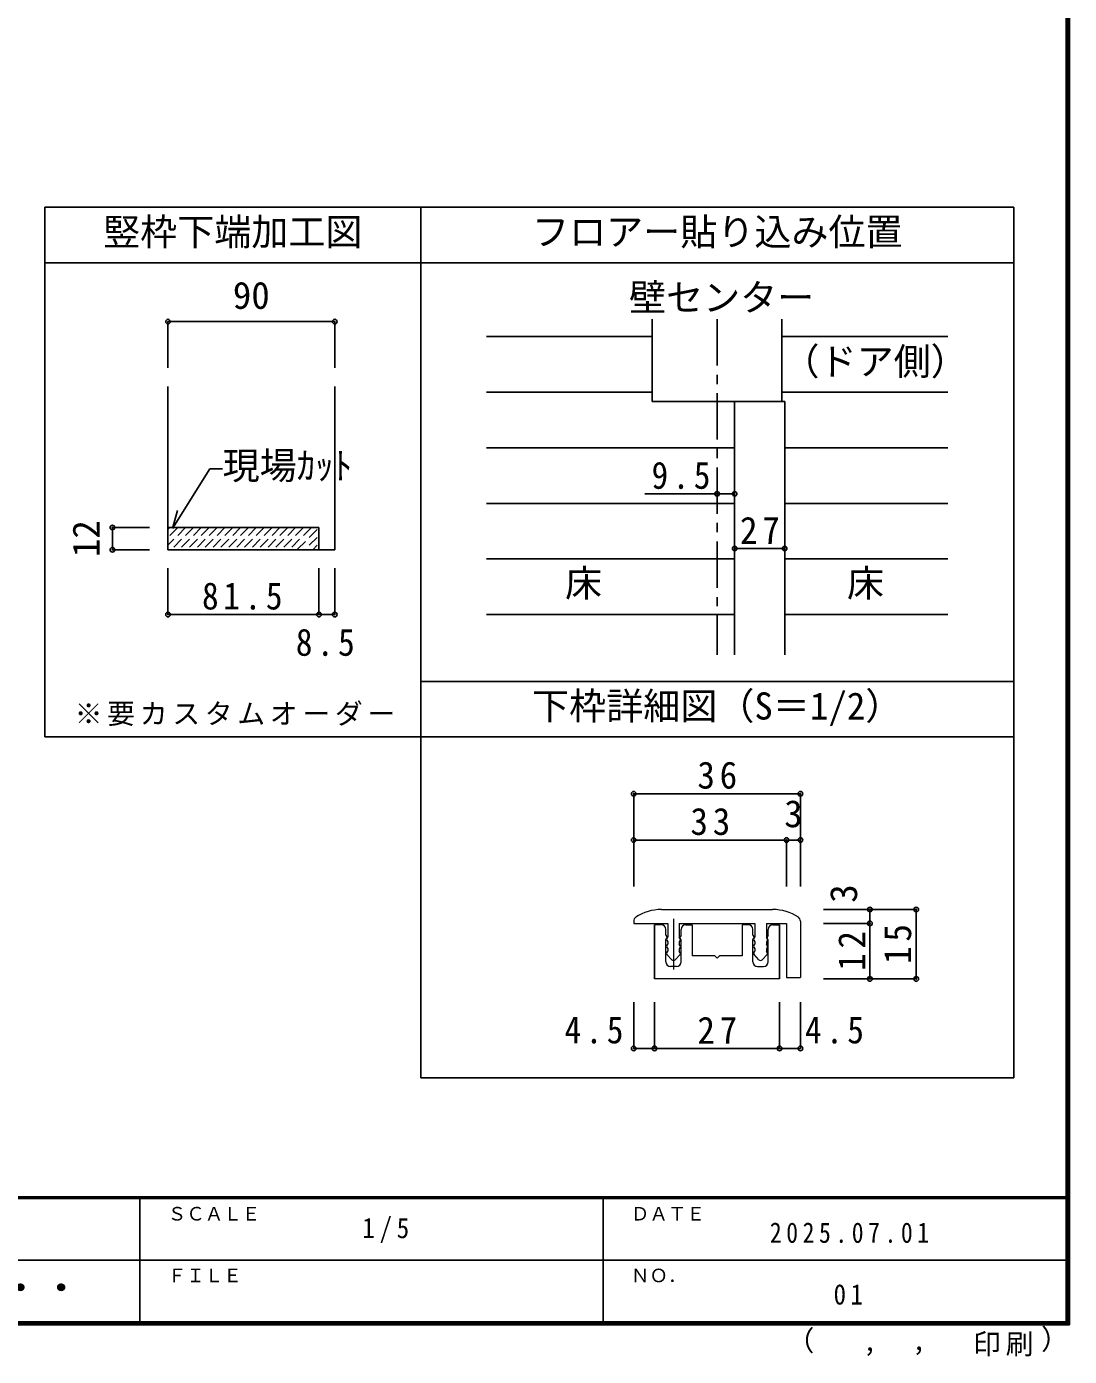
# Model space of a CAD drawing. Units: millimetres at full size, sheet at 1:5, with parts at other scales. Extents: x -973 to 977, y -718 to 696.
# Drawn here: x 414 to 977, y -718 to 0 of the extents above; entities that cross this region are included whole.
import ezdxf
from ezdxf.enums import TextEntityAlignment as Align

# ---------------------------------------------------------------- set-up
doc = ezdxf.new("R2010")
doc.units = ezdxf.units.MM
doc.header["$LTSCALE"] = 5
doc.header["$PDMODE"] = 32
doc.header["$PDSIZE"] = 2.5
doc.linetypes.add('CHAIN1', pattern=[8, 5, -1, 1, -1])
doc.linetypes.add('DASHED1', pattern=[1.8, 1.2, -0.6])
for name, color, linetype in [('0-1_通り芯', 4, 'CHAIN1'), ('0-3_仕上げ', 7, 'Continuous'), ('0-4_枠', 3, 'Continuous'), ('0-A_文字', 7, 'Continuous'), ('0-B_寸法', 4, 'Continuous'), ('0-C_ハッチ', 4, 'DASHED1'), ('1-B_寸法', 7, 'Continuous'), ('F-1_枠', 6, 'Continuous'), ('F-A_文字', 7, 'Continuous')]:
    doc.layers.add(name, color=color, linetype=linetype)
doc.layers.add('1-7_金物', color=7, linetype='Continuous', lineweight=18)
doc.styles.add('ＭＳ ゴシック', font='')
doc.styles.get('ＭＳ ゴシック').set_extended_font_data('MS Gothic')

msp = doc.modelspace()

# ---------------------------------------------------------------- linework, layer by layer
at = {"layer": '0-1_通り芯'}
msp.add_line((786.475, -157.931), (786.475, -339.154), dxfattribs=at)
at = {"layer": '0-3_仕上げ'}
for p, q in [((751.475, -202.372), (751.475, -157.931)), ((821.475, -157.931), (821.475, -202.372)), ((821.475, -202.372), (751.475, -202.372))]:
    msp.add_line(p, q, dxfattribs=at)
at = {"layer": '0-3_仕上げ', "color": 4}
for p, q in [((751.475, -167.372), (661.975, -167.372)), ((821.475, -167.372), (910.975, -167.372)), ((751.475, -197.372), (661.975, -197.372)), ((821.475, -197.372), (910.975, -197.372)), ((795.975, -227.372), (661.975, -227.372)), ((822.975, -227.372), (910.975, -227.372)), ((795.975, -257.372), (661.975, -257.372)), ((822.975, -257.372), (910.975, -257.372)), ((795.975, -287.372), (661.975, -287.372)), ((822.975, -287.372), (910.975, -287.372)), ((795.975, -317.372), (661.975, -317.372)), ((822.975, -317.372), (910.975, -317.372))]:
    msp.add_line(p, q, dxfattribs=at)
at = {"layer": '0-4_枠'}
for p, q in [((423.608, -383.448), (423.608, -97.5)), ((490.124, -194.266), (490.124, -282.372)), ((580.124, -194.266), (580.124, -282.372)), ((490.124, -270.372), (571.624, -270.372)), ((571.624, -270.372), (571.624, -282.372)), ((490.124, -282.372), (580.124, -282.372))]:
    msp.add_line(p, q, dxfattribs=at)
at = {"layer": '0-4_枠', "color": 4}
for p, q in [((490.124, -159.266), (490.124, -184.266)), ((490.124, -159.266), (580.124, -159.266)), ((580.124, -159.266), (580.124, -184.266))]:
    msp.add_line(p, q, dxfattribs=at)
at = {"layer": '0-4_枠', "color": 7}
msp.add_line((795.975, -202.372), (795.975, -339.154), dxfattribs=at)
msp.add_lwpolyline([(795.975, -202.372), (822.975, -202.372), (822.975, -339.154)], dxfattribs=at)
for p in [(490.124, -159.266), (580.124, -159.266)]:
    msp.add_point(p, dxfattribs=at)
at = {"layer": '0-A_文字', "color": 3}
for p, q in [((946.639, -567.5), (946.639, -97.5)), ((423.608, -127.5), (626.639, -127.5)), ((626.639, -127.5), (946.639, -127.5)), ((946.639, -383.448), (626.639, -383.448)), ((626.639, -567.5), (946.639, -567.5))]:
    msp.add_line(p, q, dxfattribs=at)
at = {"layer": '0-A_文字'}
for p, q in [((492.635, -270.872), (512.64, -238.693)), ((512.64, -238.693), (519.605, -238.693)), ((492.635, -270.872), (495.223, -261.213))]:
    msp.add_line(p, q, dxfattribs=at)
at = {"layer": '0-A_文字', "color": 3}
for points in [[(423.608, -97.5), (626.639, -97.5), (946.639, -97.5)], [(626.639, -97.5), (626.639, -383.448), (423.608, -383.448)], [(946.639, -353.448), (626.639, -353.448), (626.639, -567.5)]]:
    msp.add_lwpolyline(points, dxfattribs=at)
at = {"layer": '0-B_寸法'}
for p, q in [((747.558, -252.228), (795.975, -252.228)), ((460.124, -282.372), (460.124, -270.372)), ((480.124, -270.372), (460.124, -270.372)), ((480.124, -282.372), (460.124, -282.372)), ((795.975, -281.713), (822.975, -281.713)), ((490.124, -317.372), (490.124, -292.372)), ((571.624, -317.372), (571.624, -292.372)), ((580.124, -317.372), (580.124, -292.372)), ((490.124, -317.372), (571.624, -317.372)), ((571.624, -317.372), (580.124, -317.372))]:
    msp.add_line(p, q, dxfattribs=at)
at = {"layer": '0-B_寸法', "color": 7}
for p in [(786.475, -252.228), (795.975, -252.228), (460.124, -270.372), (460.124, -282.372), (795.975, -281.713), (822.975, -281.713), (490.124, -317.372), (571.624, -317.372), (580.124, -317.372)]:
    msp.add_point(p, dxfattribs=at)
at = {"layer": '0-C_ハッチ'}
for p, q in [((499.615, -270.372), (490.124, -279.863)), ((491.13, -270.372), (490.124, -271.378)), ((495.372, -270.372), (490.124, -275.621)), ((503.858, -270.372), (491.858, -282.372)), ((508.1, -270.372), (496.1, -282.372)), ((512.343, -270.372), (500.343, -282.372)), ((516.586, -270.372), (504.586, -282.372)), ((520.828, -270.372), (508.828, -282.372)), ((525.071, -270.372), (513.071, -282.372)), ((529.314, -270.372), (517.314, -282.372)), ((533.556, -270.372), (521.556, -282.372)), ((537.799, -270.372), (525.799, -282.372)), ((542.041, -270.372), (530.041, -282.372)), ((546.284, -270.372), (534.284, -282.372)), ((550.527, -270.372), (538.527, -282.372)), ((554.769, -270.372), (542.769, -282.372)), ((559.012, -270.372), (547.012, -282.372)), ((563.255, -270.372), (551.255, -282.372)), ((567.497, -270.372), (555.497, -282.372)), ((570.624, -271.488), (559.74, -282.372)), ((570.624, -275.731), (563.983, -282.372)), ((570.624, -279.974), (568.225, -282.372))]:
    msp.add_line(p, q, dxfattribs=at)
at = {"layer": '1-7_金物'}
for p, q in [((756.475, -476.584), (816.475, -476.584)), ((741.475, -482.875), (741.475, -484.084)), ((741.475, -484.084), (759.85, -484.084)), ((752.725, -514.084), (752.725, -484.834)), ((756.35, -484.834), (752.725, -484.834)), ((752.975, -514.084), (752.975, -484.834)), ((758.85, -490.459), (758.85, -487.334)), ((759.85, -484.084), (759.85, -491.584)), ((766.1, -484.084), (806.85, -484.084)), ((766.1, -484.084), (766.1, -491.584)), ((767.1, -490.459), (767.1, -487.334)), ((769.6, -484.834), (772.975, -484.834)), ((772.975, -484.834), (772.975, -501.584)), ((799.975, -484.834), (799.975, -501.584)), ((803.35, -484.834), (799.975, -484.834)), ((805.85, -490.459), (805.85, -487.334)), ((806.85, -484.084), (806.85, -491.584)), ((813.1, -484.084), (823.975, -484.084)), ((813.1, -484.084), (813.1, -491.584)), ((814.1, -490.459), (814.1, -487.334)), ((816.6, -484.834), (820.225, -484.834)), ((819.975, -484.834), (819.975, -514.084)), ((820.225, -484.834), (820.225, -514.084)), ((823.975, -484.084), (823.975, -513.334)), ((831.475, -482.875), (831.475, -513.334)), ((758.85, -490.459), (759.369, -491.323)), ((758.85, -492.959), (759.369, -492.094)), ((758.85, -504.834), (758.85, -492.959)), ((759.332, -492.448), (759.85, -491.584)), ((759.332, -493.219), (759.85, -494.084)), ((759.85, -494.084), (759.85, -495.334)), ((766.619, -492.448), (766.1, -491.584)), ((766.619, -493.219), (766.1, -494.084)), ((766.1, -494.084), (766.1, -495.334)), ((767.1, -490.459), (766.582, -491.323)), ((767.1, -492.959), (766.582, -492.094)), ((767.1, -504.834), (767.1, -492.959)), ((805.85, -490.459), (806.369, -491.323)), ((805.85, -492.959), (806.369, -492.094)), ((805.85, -504.834), (805.85, -492.959)), ((806.332, -492.448), (806.85, -491.584)), ((806.332, -493.219), (806.85, -494.084)), ((806.85, -494.084), (806.85, -495.334)), ((813.619, -492.448), (813.1, -491.584)), ((813.619, -493.219), (813.1, -494.084)), ((813.1, -494.084), (813.1, -495.334)), ((814.1, -490.459), (813.582, -491.323)), ((814.1, -492.959), (813.582, -492.094)), ((814.1, -504.834), (814.1, -492.959)), ((759.332, -496.198), (759.85, -495.334)), ((759.332, -496.969), (759.85, -497.834)), ((759.332, -499.948), (759.85, -499.084)), ((762.059, -503.683), (759.425, -500.844)), ((759.85, -497.834), (759.85, -499.084)), ((766.525, -500.844), (763.892, -503.683)), ((766.619, -496.198), (766.1, -495.334)), ((766.619, -496.969), (766.1, -497.834)), ((766.1, -497.834), (766.1, -499.084)), ((766.619, -499.948), (766.1, -499.084)), ((785.225, -501.584), (772.975, -501.584)), ((786.475, -502.834), (785.225, -501.584)), ((786.475, -502.834), (787.725, -501.584)), ((799.975, -501.584), (787.725, -501.584)), ((806.332, -496.198), (806.85, -495.334)), ((806.332, -496.969), (806.85, -497.834)), ((806.332, -499.948), (806.85, -499.084)), ((809.059, -503.683), (806.425, -500.844)), ((806.85, -497.834), (806.85, -499.084)), ((813.525, -500.844), (810.892, -503.683)), ((813.619, -496.198), (813.1, -495.334)), ((813.619, -496.969), (813.1, -497.834)), ((813.1, -497.834), (813.1, -499.084)), ((813.619, -499.948), (813.1, -499.084)), ((764.6, -507.334), (761.35, -507.334)), ((808.35, -507.334), (811.6, -507.334)), ((820.225, -514.084), (752.725, -514.084)), ((823.975, -513.334), (831.475, -513.334))]:
    msp.add_line(p, q, dxfattribs=at)
at = {"layer": '1-7_金物', "color": 4}
msp.add_line((762.975, -481.584), (762.975, -508.937), dxfattribs=at)
at = {"layer": '1-7_金物'}
for centre, radius, start, end in [((743.975, -482.875), 2.5, 123.74899, 180), ((756.475, -501.584), 25, 90, 123.74899), ((816.475, -501.584), 25, 56.25101, 90), ((828.975, -482.875), 2.5, 0, 56.25101), ((756.35, -487.334), 2.5, 0, 90), ((769.6, -487.334), 2.5, 90, 180), ((803.35, -487.334), 2.5, 0, 90), ((816.6, -487.334), 2.5, 90, 180), ((759.975, -492.834), 0.75, 149.05366, 210.94634), ((758.725, -491.709), 0.75, 329.05368, 30.94635), ((767.225, -491.709), 0.75, 149.05365, 210.94632), ((765.975, -492.834), 0.75, 329.05366, 30.94634), ((806.975, -492.834), 0.75, 149.05366, 210.94634), ((805.725, -491.709), 0.75, 329.05368, 30.94635), ((814.225, -491.709), 0.75, 149.05365, 210.94632), ((812.975, -492.834), 0.75, 329.05366, 30.94634), ((759.975, -496.584), 0.75, 149.05366, 210.94634), ((759.975, -500.334), 0.75, 149.05366, 222.83826), ((765.975, -500.334), 0.75, 317.16174, 30.94634), ((765.975, -496.584), 0.75, 329.05366, 30.94634), ((806.975, -496.584), 0.75, 149.05366, 210.94634), ((806.975, -500.334), 0.75, 149.05366, 222.83826), ((812.975, -500.334), 0.75, 317.16174, 30.94634), ((812.975, -496.584), 0.75, 329.05366, 30.94634), ((761.35, -504.834), 2.5, 180, 270), ((762.975, -502.834), 1.25, 222.83826, 317.16174), ((764.6, -504.834), 2.5, 270, 0), ((808.35, -504.834), 2.5, 180, 270), ((809.975, -502.834), 1.25, 222.83826, 317.16174), ((811.6, -504.834), 2.5, 270, 0)]:
    msp.add_arc(centre, radius, start, end, dxfattribs=at)
at = {"layer": '1-B_寸法', "color": 4}
for p, q in [((741.475, -414.084), (741.475, -464.084)), ((831.475, -414.084), (741.475, -414.084)), ((831.475, -414.084), (831.475, -464.084)), ((741.475, -439.084), (823.975, -439.084)), ((823.975, -439.084), (823.975, -464.084)), ((823.975, -439.084), (831.475, -439.084)), ((893.975, -476.584), (843.975, -476.584)), ((868.975, -484.084), (868.975, -476.584)), ((893.975, -514.084), (893.975, -476.584)), ((868.975, -484.084), (843.975, -484.084)), ((868.975, -514.084), (868.975, -484.084)), ((893.975, -514.084), (843.975, -514.084)), ((741.475, -551.584), (741.475, -526.584)), ((752.725, -551.584), (752.725, -526.584)), ((820.225, -551.584), (820.225, -526.584)), ((831.475, -551.584), (831.475, -526.584)), ((752.725, -551.584), (741.475, -551.584)), ((820.225, -551.584), (752.725, -551.584)), ((831.475, -551.584), (820.225, -551.584))]:
    msp.add_line(p, q, dxfattribs=at)
at = {"layer": '1-B_寸法'}
for p in [(741.475, -414.084), (831.475, -414.084), (741.475, -439.084), (823.975, -439.084), (831.475, -439.084), (868.975, -476.584), (893.975, -476.584), (868.975, -484.084), (868.975, -514.084), (893.975, -514.084), (741.475, -551.584), (752.725, -551.584), (820.225, -551.584), (831.475, -551.584)]:
    msp.add_point(p, dxfattribs=at)
at = {"layer": 'F-1_枠'}
for p, q in [((974.986, 695.833), (974.986, -700.833)), ((975.82, 695.833), (975.82, -700.833)), ((976.653, 695.833), (976.653, -700.833)), ((976.653, -631.667), (-973.347, -631.667)), ((976.653, -632.5), (-973.347, -632.5)), ((474.986, -632.5), (474.986, -699.167)), ((724.986, -632.5), (724.986, -699.167)), ((1.653, -665.833), (974.986, -665.834)), ((976.653, -699.167), (-973.347, -699.167)), ((976.653, -700), (-973.347, -700)), ((976.653, -700.833), (-973.347, -700.833))]:
    msp.add_line(p, q, dxfattribs=at)

# ---------------------------------------------------------------- texts
at = {"layer": '0-4_枠', "color": 7, "style": 'ＭＳ ゴシック'}
for s, p in [('竪枠下端加工図', (455.124, -122.5)), ('90', (525.124, -156.766))]:
    msp.add_text(s, height=14.66, dxfattribs=at).set_placement(p, align=Align.BOTTOM_LEFT)
at = {"layer": '0-4_枠', "color": 7, "insert": (439.758, -377.598), "char_height": 11, "attachment_point": 7, "style": 'ＭＳ ゴシック'}
msp.add_mtext('\\T1.17;※要カスタムオーダー', dxfattribs=at)
at = {"layer": '0-A_文字', "style": 'ＭＳ ゴシック'}
for s, p in [('フロアー貼り込み位置', (686.639, -122.5)), ('壁センター', (738.975, -157.931)), ('（ドア側）', (821.798, -192.436)), ('現場ｶｯﾄ', (519.605, -248.693)), ('床', (704.38, -312.104)), ('床', (856.57, -312.104)), ('下枠詳細図（S＝1/2）', (686.639, -378.448))]:
    msp.add_text(s, height=14.66, dxfattribs=at).set_placement(p, align=Align.BOTTOM_LEFT)
at = {"layer": '0-B_寸法', "color": 7, "style": 'ＭＳ ゴシック'}
msp.add_text('12', height=14.66, rotation=90, dxfattribs=at).set_placement((457.624, -286.372), align=Align.BOTTOM_LEFT)
at = {"layer": '0-B_寸法', "color": 7, "char_height": 14.66, "attachment_point": 7, "style": 'ＭＳ ゴシック'}
for s, insert in [('\\T1.27;\\W0.9;9.5', (751.122, -249.728)), ('\\T1.27;\\W0.95;27', (798.85, -279.213)), ('\\T1.28;\\W0.9;81.5', (508.499, -314.872)), ('\\T1.27;\\W0.9;8.5', (559.124, -339.872))]:
    msp.add_mtext(s, dxfattribs=dict(at, insert=insert))
at = {"layer": '1-B_寸法', "style": 'ＭＳ ゴシック'}
msp.add_text('3', height=14.66, dxfattribs=at).set_placement((822.725, -436.584), align=Align.BOTTOM_LEFT)
msp.add_text('3', height=14.66, rotation=90, dxfattribs=at).set_placement((866.475, -472.951), align=Align.BOTTOM_LEFT)
at = {"layer": '1-B_寸法', "char_height": 14.66, "attachment_point": 7, "style": 'ＭＳ ゴシック'}
for s, insert in [('\\T1.27;\\W0.95;36', (775.85, -411.584)), ('\\T1.27;\\W0.95;33', (772.1, -436.584)), ('\\T1.27;\\W0.9;4.5', (704.154, -549.084)), ('\\T1.27;\\W0.95;27', (775.85, -549.084)), ('\\T1.27;\\W0.9;4.5', (833.958, -549.084))]:
    msp.add_mtext(s, dxfattribs=dict(at, insert=insert))
at = {"layer": '1-B_寸法', "char_height": 14.66, "attachment_point": 7, "rotation": 90, "style": 'ＭＳ ゴシック'}
for s, insert in [('\\T1.27;\\W0.95;15', (891.475, -505.959)), ('\\T1.27;\\W0.95;12', (866.475, -509.709))]:
    msp.add_mtext(s, dxfattribs=dict(at, insert=insert))
at = {"layer": 'F-A_文字', "style": 'ＭＳ ゴシック'}
for s, height, p in [('ＳＣＡＬＥ', 7.331, (489.986, -646.667)), ('ＤＡＴＥ', 7.331, (739.986, -646.667)), ('ＦＩＬＥ', 7.331, (489.986, -680)), ('ＮＯ．', 7.331, (739.986, -680.001)), ('（', 11, (823.992, -718.052)), ('）', 11, (961.387, -717.355)), (',', 11, (865.199, -718.052)), (',', 11, (891.686, -717.588))]:
    msp.add_text(s, height=height, dxfattribs=at).set_placement(p, align=Align.BOTTOM_LEFT)
at = {"layer": 'F-A_文字', "style": 'ＭＳ ゴシック', "width": 1.1}
msp.add_text('ウッドワン・・・', height=14.66, dxfattribs=at).set_placement((267.486, -692.5), align=Align.BOTTOM_LEFT)
at = {"layer": 'F-A_文字', "char_height": 11, "attachment_point": 7, "style": 'ＭＳ ゴシック'}
for s, insert in [('\\T1.38;\\W0.9;1/5', (594.986, -656.667)), ('\\T1.39;\\W0.85;2025.07.01', (814.986, -656.667)), ('\\T1.36;\\W0.9;01', (849.361, -690.001)), ('\\T1.17;印刷', (924.678, -717.82))]:
    msp.add_mtext(s, dxfattribs=dict(at, insert=insert))

doc.saveas('drawing.dxf')
